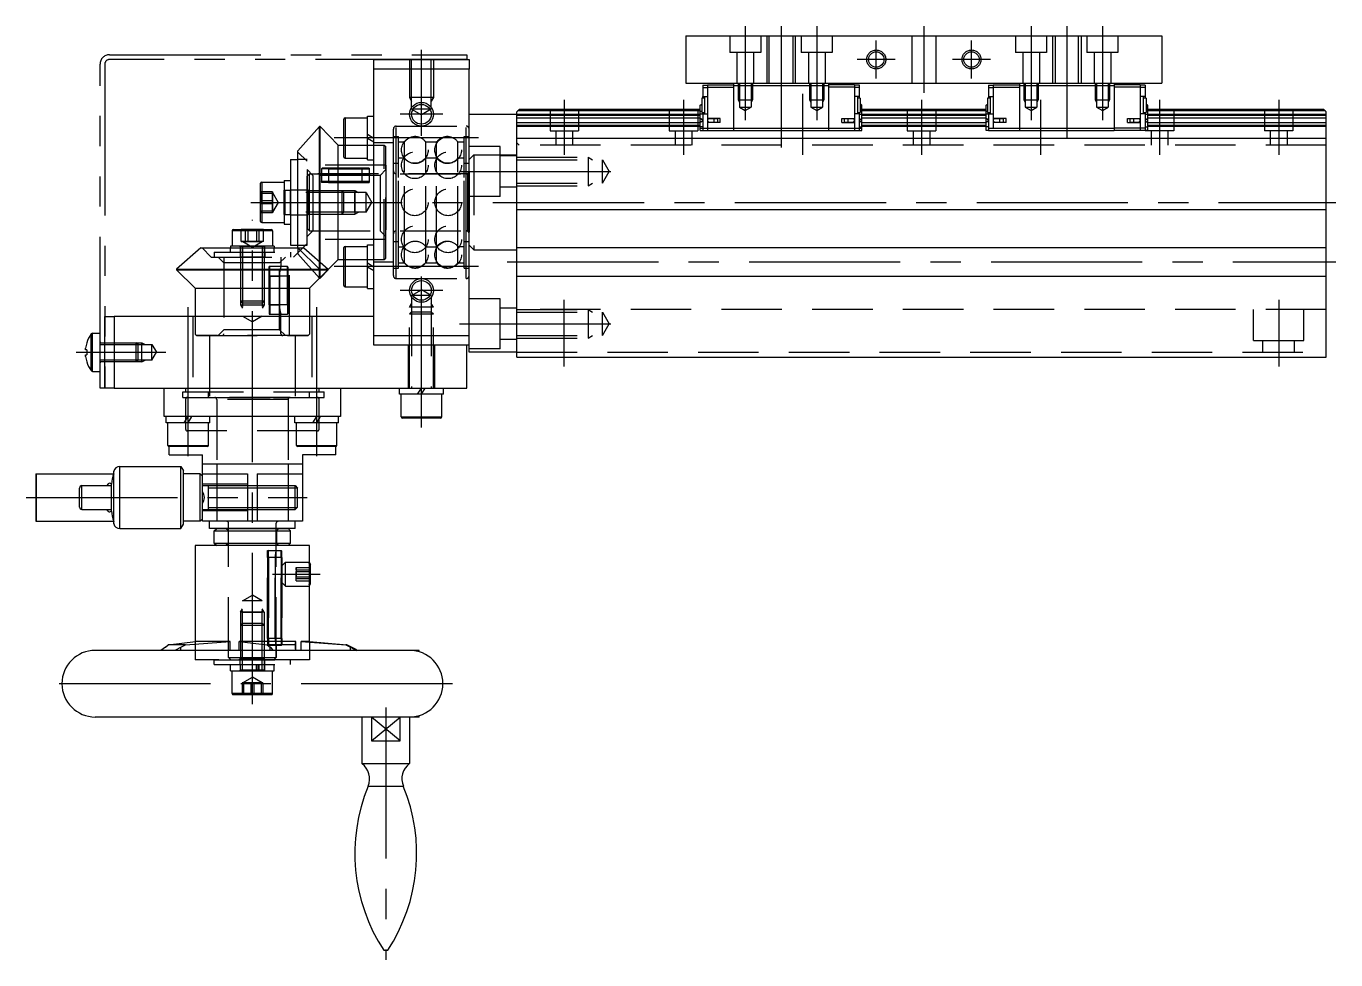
# Model space of a CAD drawing. Extents: x -77 to 457, y -159 to 311.
# Drawn here: x 181.9 to 456.9, y -159.1 to 37 of the extents above; entities that cross this region are included whole.
import ezdxf

# ---------------------------------------------------------------- set-up
doc = ezdxf.new("R2010")
doc.units = 0
for name, pattern in [('CENTER', [50.8, 31.75, -6.35, 6.35, -6.35]), ('DASHED', [19.05, 12.7, -6.35]), ('PHANTOM', [63.5, 31.75, -6.35, 6.35, -6.35, 6.35, -6.35])]:
    doc.linetypes.add(name, pattern=pattern)
doc.layers.get('0').update_dxf_attribs({"linetype": 'CONTINUOUS'})
doc.layers.add('CENTER', color=1, linetype='CENTER')

msp = doc.modelspace()

# ---------------------------------------------------------------- linework, layer by layer
at = {"color": 7, "linetype": 'CONTINUOUS'}
for p, q in [((320.39, 35), (420.39, 35)), ((320.39, 35), (320.39, 25)), ((420.39, 35), (420.39, 25)), ((254.89, 30), (274.89, 30)), ((254.89, 28), (254.89, 30)), ((254.89, -28), (254.89, 28)), ((274.89, 28), (254.89, 28)), ((274.89, 30), (274.89, 28)), ((274.89, -30), (274.89, 28)), ((320.39, 25), (420.39, 25)), ((330.44, 25), (330.44, 24.5)), ((350.34, 25), (350.34, 15)), ((390.44, 25), (390.44, 24.5)), ((410.34, 25), (410.34, 15)), ((323.94, 24.6), (323.94, 24.1)), ((323.94, 24.6), (324.94, 24.6)), ((323.94, 24.1), (323.94, 22.2)), ((323.94, 24.1), (324.94, 24.1)), ((323.94, 21.9), (323.94, 22.2)), ((323.94, 22.2), (324.94, 22.2)), ((324.34, 22.2), (324.34, 18.6)), ((324.94, 24.7), (324.94, 15.1)), ((324.94, 24.7), (330.44, 24.7)), ((324.94, 24.2), (330.44, 24.2)), ((330.44, 24.5), (330.44, 15.5)), ((350.34, 24.5), (330.44, 24.5)), ((355.84, 24.7), (350.34, 24.7)), ((355.84, 24.2), (350.34, 24.2)), ((355.84, 24.7), (355.84, 15.1)), ((356.84, 24.6), (355.84, 24.6)), ((356.84, 24.1), (355.84, 24.1)), ((356.84, 22.2), (355.84, 22.2)), ((356.44, 22.2), (356.44, 18.6)), ((356.84, 21.9), (356.84, 24.6)), ((383.94, 24.6), (384.94, 24.6)), ((383.94, 24.6), (383.94, 21.9)), ((383.94, 24.1), (384.94, 24.1)), ((383.94, 22.2), (384.94, 22.2)), ((384.34, 22.2), (384.34, 18.6)), ((384.94, 24.7), (384.94, 15.6)), ((384.94, 24.7), (390.44, 24.7)), ((384.94, 24.2), (390.44, 24.2)), ((390.44, 24.5), (390.44, 15.5)), ((410.34, 24.5), (390.44, 24.5)), ((415.84, 24.7), (410.34, 24.7)), ((415.84, 24.2), (410.34, 24.2)), ((415.84, 24.7), (415.84, 15.1)), ((416.84, 24.6), (415.84, 24.6)), ((416.84, 24.1), (415.84, 24.1)), ((416.84, 22.2), (415.84, 22.2)), ((416.44, 22.2), (416.44, 18.6)), ((416.84, 24.6), (416.84, 21.9)), ((285.39, 19.5), (284.89, 19)), ((323.44, 19.5), (285.39, 19.5)), ((323.44, 20.43), (323.74, 20.61)), ((323.44, 15.1), (323.44, 20.43)), ((323.74, 21.9), (323.74, 18.9)), ((324.34, 21.9), (323.74, 21.9)), ((357.04, 21.9), (356.44, 21.9)), ((357.04, 21.9), (357.04, 18.9)), ((357.34, 20.43), (357.04, 20.61)), ((357.34, 15.1), (357.34, 20.43)), ((383.44, 19.5), (357.34, 19.5)), ((383.44, 20.43), (383.74, 20.61)), ((383.44, 15.1), (383.44, 20.43)), ((383.74, 21.9), (383.74, 18.9)), ((384.34, 21.9), (383.74, 21.9)), ((417.04, 21.9), (416.44, 21.9)), ((417.04, 21.9), (417.04, 18.9)), ((417.34, 20.43), (417.04, 20.61)), ((417.34, 20.43), (417.34, 15.1)), ((454.39, 19.5), (417.34, 19.5)), ((454.39, 19.5), (454.89, 19)), ((248.59, 9.5), (248.59, 17.5)), ((248.84, 17.75), (248.84, 9.25)), ((248.84, 17.75), (253.59, 17.75)), ((253.59, 8.91), (253.59, 18.1)), ((253.59, 18.1), (254.89, 18.1)), ((274.89, 18.5), (284.89, 18.5)), ((274.89, -31.5), (274.89, 18.5)), ((284.89, -32.5), (284.89, 19)), ((323.44, 18.46), (284.89, 18.46)), ((323.44, 18.25), (284.89, 18.25)), ((323.44, 17.7), (284.89, 17.7)), ((323.44, 16.7), (284.89, 16.7)), ((323.44, 19.2), (285.09, 19.2)), ((323.44, 19.13), (323.74, 19.13)), ((323.94, 18.51), (323.44, 18.51)), ((323.94, 17.38), (323.44, 17.64)), ((323.94, 17.29), (323.44, 17.55)), ((323.94, 17.11), (323.44, 16.85)), ((323.94, 17.02), (323.44, 16.76)), ((323.74, 18.9), (324.34, 18.9)), ((323.94, 18.9), (323.94, 15.1)), ((323.94, 18.6), (324.94, 18.6)), ((323.94, 17.11), (323.94, 17.11)), ((327.64, 17.6), (324.94, 17.6)), ((327.64, 16.8), (324.94, 16.8)), ((327.14, 17.55), (325.29, 17.55)), ((325.29, 16.85), (327.14, 16.85)), ((325.74, 17.55), (325.74, 17.6)), ((325.74, 16.8), (325.74, 16.85)), ((326.2, 17.55), (326.2, 17.6)), ((326.2, 16.8), (326.2, 16.85)), ((326.34, 16.85), (326.34, 17.55)), ((327.14, 16.85), (327.14, 17.55)), ((327.64, 16.8), (327.64, 17.6)), ((353.14, 17.6), (355.84, 17.6)), ((353.14, 16.8), (353.14, 17.6)), ((353.14, 16.8), (355.84, 16.8)), ((355.49, 17.55), (353.64, 17.55)), ((353.64, 17.55), (353.64, 16.85)), ((353.64, 16.85), (355.49, 16.85)), ((354.44, 17.55), (354.44, 16.85)), ((354.58, 17.55), (354.58, 17.6)), ((354.58, 16.8), (354.58, 16.85)), ((355.04, 17.55), (355.04, 17.6)), ((355.04, 16.8), (355.04, 16.85)), ((356.84, 18.6), (355.84, 18.6)), ((356.44, 18.9), (357.04, 18.9)), ((356.84, 15.1), (356.84, 18.9)), ((356.84, 18.51), (357.34, 18.51)), ((356.84, 17.38), (357.34, 17.64)), ((356.84, 17.29), (357.34, 17.55)), ((356.84, 17.11), (356.84, 17.11)), ((356.84, 17.11), (357.34, 16.85)), ((356.84, 17.02), (357.34, 16.76)), ((357.34, 19.13), (357.04, 19.13)), ((383.44, 19.2), (357.34, 19.2)), ((383.44, 18.46), (357.34, 18.46)), ((383.44, 18.25), (357.34, 18.25)), ((383.44, 17.7), (357.34, 17.7)), ((383.44, 16.7), (357.34, 16.7)), ((383.44, 19.13), (383.74, 19.13)), ((383.94, 18.51), (383.44, 18.51)), ((383.44, 17.55), (383.44, 17.64)), ((383.94, 17.38), (383.44, 17.64)), ((383.94, 17.29), (383.44, 17.55)), ((383.94, 17.11), (383.44, 16.85)), ((383.94, 17.02), (383.44, 16.76)), ((383.44, 16.76), (383.44, 16.85)), ((383.74, 18.9), (384.34, 18.9)), ((383.94, 18.6), (383.94, 18.9)), ((383.94, 18.6), (384.94, 18.6)), ((383.94, 18.6), (383.94, 15.6)), ((383.94, 17.11), (383.94, 17.11)), ((387.64, 17.6), (384.94, 17.6)), ((387.64, 16.8), (384.94, 16.8)), ((387.14, 17.55), (385.29, 17.55)), ((385.29, 16.85), (387.14, 16.85)), ((385.74, 17.55), (385.74, 17.6)), ((385.74, 16.8), (385.74, 16.85)), ((386.2, 17.55), (386.2, 17.6)), ((386.2, 16.8), (386.2, 16.85)), ((386.34, 16.85), (386.34, 17.55)), ((387.14, 16.85), (387.14, 17.55)), ((387.64, 16.8), (387.64, 17.6)), ((413.14, 17.6), (415.84, 17.6)), ((413.14, 16.8), (413.14, 17.6)), ((413.14, 16.8), (415.84, 16.8)), ((415.49, 17.55), (413.64, 17.55)), ((413.64, 17.55), (413.64, 16.85)), ((413.64, 16.85), (415.49, 16.85)), ((414.44, 17.55), (414.44, 16.85)), ((414.58, 17.55), (414.58, 17.6)), ((414.58, 16.8), (414.58, 16.85)), ((415.04, 17.55), (415.04, 17.6)), ((415.04, 16.8), (415.04, 16.85)), ((416.84, 18.6), (415.84, 18.6)), ((416.44, 18.9), (417.04, 18.9)), ((416.84, 18.9), (416.84, 15.1)), ((416.84, 18.51), (417.34, 18.51)), ((416.84, 17.38), (417.34, 17.64)), ((416.84, 17.29), (417.34, 17.55)), ((416.84, 17.11), (416.84, 17.11)), ((416.84, 17.11), (417.34, 16.85)), ((416.84, 17.02), (417.34, 16.76)), ((417.34, 19.13), (417.04, 19.13)), ((454.69, 19.2), (417.34, 19.2)), ((454.89, 18.46), (417.34, 18.46)), ((454.89, 18.25), (417.34, 18.25)), ((454.89, 17.7), (417.34, 17.7)), ((417.34, 17.55), (417.34, 17.64)), ((417.34, 16.76), (417.34, 16.85)), ((454.89, 16.7), (417.34, 16.7)), ((454.89, -32.5), (454.89, 19)), ((243.46, 15.92), (238.95, 10.82)), ((243.46, -15.92), (243.46, 15.92)), ((243.6, 15.92), (243.46, 15.92)), ((243.6, -15.92), (243.6, 15.92)), ((247.39, 12), (243.6, 15.92)), ((253.59, 14.31), (254.89, 13.5)), ((323.44, 16.15), (284.89, 16.15)), ((323.44, 15.94), (284.89, 15.94)), ((323.94, 15.89), (323.44, 15.89)), ((323.44, 15.6), (357.34, 15.6)), ((323.44, 15.1), (357.34, 15.1)), ((330.44, 15.5), (330.44, 15)), ((356.84, 15.89), (357.34, 15.89)), ((383.44, 16.15), (357.34, 16.15)), ((383.44, 15.94), (357.34, 15.94)), ((383.94, 15.89), (383.44, 15.89)), ((383.94, 15.1), (383.44, 15.1)), ((383.94, 15.6), (383.94, 15.1)), ((383.94, 15.6), (384.94, 15.6)), ((383.94, 15.1), (384.94, 15.1)), ((384.94, 15.6), (390.44, 15.6)), ((384.94, 15.1), (390.44, 15.1)), ((410.34, 15.5), (390.44, 15.5)), ((390.44, 15.5), (390.44, 15)), ((410.34, 15), (390.44, 15)), ((416.84, 15.6), (410.34, 15.6)), ((417.34, 15.1), (410.34, 15.1)), ((416.84, 15.89), (417.34, 15.89)), ((454.89, 16.15), (417.34, 16.15)), ((454.89, 15.94), (417.34, 15.94)), ((247.39, -12), (247.39, 12)), ((247.39, 12), (248.59, 12)), ((253.59, 13.5), (254.89, 12.69)), ((284.89, 13.5), (454.89, 13.5)), ((237.39, 9), (237.39, -9)), ((237.39, 9), (238.95, 9)), ((238.95, -9.56), (238.95, 10.82)), ((248.84, 9.25), (253.59, 9.25)), ((253.59, 8.91), (254.89, 8.91)), ((231.09, -1.5), (231.09, 4)), ((231.34, 4.25), (231.34, -1.59)), ((231.34, 4.25), (236.09, 4.25)), ((236.09, 4.6), (236.09, -4.6)), ((236.09, 4.6), (237.39, 4.6)), ((231.09, -4), (231.09, -1.5)), ((231.34, -1.59), (231.34, -4.25)), ((284.89, -1.5), (454.89, -1.5)), ((231.34, -4.25), (236.09, -4.25)), ((236.09, -4.6), (237.39, -4.6)), ((225.14, -5.95), (225.14, -9.2)), ((233.64, -5.95), (225.14, -5.95)), ((225.39, -5.7), (233.39, -5.7)), ((233.64, -5.95), (233.64, -9.2)), ((218.57, -9.56), (213.46, -14.07)), ((218.57, -9.56), (229.39, -9.56)), ((224.79, -9.2), (224.79, -9.56)), ((233.99, -9.2), (224.79, -9.2)), ((229.39, -9.56), (238.95, -9.56)), ((233.99, -9.2), (233.99, -9.56)), ((237.39, -9), (238.95, -9)), ((238.95, -9.56), (243.46, -14.07)), ((248.59, -17.5), (248.59, -9.5)), ((248.84, -9.25), (248.84, -17.75)), ((248.84, -9.25), (253.59, -9.25)), ((253.59, -18.09), (253.59, -8.9)), ((253.59, -8.9), (254.89, -8.9)), ((284.89, -9.5), (454.89, -9.5)), ((241.39, -18), (247.39, -12)), ((247.39, -12), (248.59, -12)), ((253.59, -12.71), (254.89, -13.52)), ((253.59, -13.52), (254.89, -14.33)), ((213.46, -14.07), (229.39, -14.07)), ((213.46, -14.07), (213.46, -14.21)), ((213.46, -14.21), (217.39, -18)), ((213.46, -14.21), (229.39, -14.21)), ((229.39, -14.07), (245.31, -14.07)), ((229.39, -14.21), (245.31, -14.21)), ((243.46, -15.92), (243.6, -15.92)), ((243.6, -15.92), (245.31, -14.21)), ((245.31, -14.21), (245.31, -14.07)), ((284.89, -15.5), (454.89, -15.5)), ((217.39, -18), (229.39, -18)), ((217.39, -18), (217.39, -24)), ((229.39, -18), (241.39, -18)), ((241.39, -18), (241.39, -24)), ((248.84, -17.75), (253.59, -17.75)), ((253.59, -18.09), (254.89, -18.09)), ((198.39, -39), (198.39, -24)), ((198.39, -24), (200.39, -24)), ((254.89, -24), (200.39, -24)), ((200.39, -24), (200.39, -39)), ((254.89, -30), (254.89, -24)), ((194.6, -29.51), (194.62, -29.52)), ((195.55, -31.5), (195.55, -27.65)), ((195.84, -31.5), (195.84, -27.5)), ((195.84, -27.5), (197.39, -27.5)), ((197.39, -31.5), (197.39, -27.5)), ((197.59, -29.5), (198.39, -29.5)), ((254.89, -28), (274.89, -28)), ((274.39, -30), (254.89, -30)), ((274.39, -39), (274.39, -30)), ((274.89, -30), (274.39, -30)), ((194.37, -30.99), (194.37, -30.63)), ((194.62, -30.99), (194.37, -30.99)), ((194.37, -32.37), (194.37, -32.02)), ((194.37, -32.02), (194.62, -32.02)), ((195.55, -35.35), (195.55, -31.5)), ((195.84, -35.5), (195.84, -31.5)), ((197.39, -35.5), (197.39, -31.5)), ((284.89, -31.5), (274.89, -31.5)), ((284.89, -32.5), (454.89, -32.5)), ((194.62, -33.48), (194.6, -33.49)), ((195.84, -35.5), (197.39, -35.5)), ((198.39, -33.5), (197.59, -33.5)), ((200.39, -39), (198.39, -39)), ((200.39, -39), (274.39, -39)), ((210.89, -45), (210.89, -39)), ((247.89, -39), (247.89, -45)), ((260.29, -40.3), (260.29, -39)), ((269.49, -40.3), (260.29, -40.3)), ((260.64, -45.05), (260.64, -40.3)), ((264.08, -40.3), (264.89, -39)), ((264.89, -40.3), (265.7, -39)), ((269.14, -45.05), (269.14, -40.3)), ((269.49, -40.3), (269.49, -39)), ((247.89, -45), (210.89, -45)), ((211.29, -46.3), (211.29, -45)), ((220.47, -46.3), (211.29, -46.3)), ((211.64, -51.05), (211.64, -46.3)), ((215.08, -46.3), (215.89, -45)), ((215.89, -46.3), (216.7, -45)), ((220.14, -51.05), (220.14, -46.3)), ((220.47, -46.3), (220.47, -45)), ((238.29, -46.3), (238.29, -45)), ((247.47, -46.3), (238.29, -46.3)), ((238.64, -51.05), (238.64, -46.3)), ((242.08, -46.3), (242.89, -45)), ((242.89, -46.3), (243.7, -45)), ((247.14, -51.05), (247.14, -46.3)), ((247.47, -46.3), (247.47, -45)), ((260.64, -45.05), (264.89, -45.05)), ((264.89, -45.3), (260.89, -45.3)), ((264.89, -45.05), (269.14, -45.05)), ((268.89, -45.3), (264.89, -45.3)), ((211.64, -51.05), (220.14, -51.05)), ((219.89, -51.3), (211.89, -51.3)), ((211.89, -53), (211.89, -51.3)), ((238.64, -51.05), (247.14, -51.05)), ((246.89, -51.3), (238.89, -51.3)), ((246.89, -53), (246.89, -51.3)), ((211.89, -53), (218.89, -53)), ((218.89, -55), (218.89, -53)), ((221.89, -55), (221.89, -57)), ((236.89, -55), (236.89, -57)), ((246.89, -53), (239.89, -53)), ((239.89, -53), (239.89, -55)), ((183.89, -57), (183.89, -67)), ((183.89, -57), (184.01, -57)), ((184.01, -57), (184.01, -67)), ((184.01, -57), (200.27, -57)), ((200.27, -67.53), (200.27, -56.47)), ((201.53, -68.5), (201.53, -55.5)), ((201.53, -55.5), (214.39, -55.5)), ((214.39, -68.5), (214.39, -55.5)), ((214.39, -55.5), (214.89, -56.37)), ((214.89, -67.63), (214.89, -56.37)), ((218.39, -57), (214.89, -57)), ((218.39, -67), (218.39, -57)), ((218.39, -57), (218.89, -57.5)), ((239.89, -55), (218.89, -55)), ((218.89, -57), (218.89, -55)), ((218.89, -57), (228.39, -57)), ((218.89, -58.26), (218.89, -57)), ((228.39, -57), (228.39, -67)), ((230.39, -57), (230.39, -67)), ((230.39, -57), (239.89, -57)), ((239.89, -55), (239.89, -57)), ((239.89, -57), (239.89, -67)), ((193.09, -64), (193.09, -60)), ((193.59, -64.5), (193.59, -59.5)), ((193.59, -59.5), (199.77, -59.5)), ((199.1, -59.12), (198.81, -59.5)), ((199.77, -64.84), (199.77, -59.16)), ((218.89, -65.74), (218.89, -58.26)), ((228.39, -59.5), (230.39, -59.5)), ((193.59, -64.5), (199.77, -64.5)), ((199.1, -64.88), (198.81, -64.5)), ((218.89, -67), (218.89, -65.74)), ((228.39, -64.5), (230.39, -64.5)), ((183.89, -67), (184.01, -67)), ((184.01, -67), (200.27, -67)), ((201.53, -68.5), (214.39, -68.5)), ((214.39, -68.5), (214.89, -67.63)), ((218.39, -67), (214.89, -67)), ((218.39, -67), (218.89, -66.5)), ((228.39, -67), (218.89, -67)), ((220.39, -68.5), (220.39, -67)), ((238.39, -68.5), (220.39, -68.5)), ((221.39, -69), (221.89, -68.5)), ((221.89, -68.5), (236.89, -68.5)), ((230.39, -67), (228.39, -67)), ((239.89, -67), (230.39, -67)), ((237.39, -69), (236.89, -68.5)), ((238.39, -68.5), (238.39, -67)), ((221.39, -69), (237.39, -69)), ((221.39, -71.6), (221.39, -69)), ((237.39, -71.6), (237.39, -69)), ((241.39, -72.1), (217.39, -72.1)), ((217.39, -72.1), (217.39, -92.24)), ((221.39, -71.6), (237.39, -71.6)), ((221.39, -71.6), (221.88, -72.1)), ((221.39, -71.6), (221.89, -72.1)), ((237.39, -71.6), (236.89, -72.1)), ((241.39, -75.6), (241.39, -72.1)), ((241.38, -75.68), (241.39, -75.6)), ((241.38, -75.68), (241.59, -76.05)), ((241.59, -80.16), (241.59, -76.05)), ((241.38, -80.52), (241.59, -80.16)), ((241.39, -80.59), (241.38, -80.52)), ((241.39, -92.24), (241.39, -80.59)), ((211.13, -93.41), (210.18, -94.1)), ((211.13, -93.41), (211.72, -92.92)), ((211.72, -92.92), (217.43, -92.24)), ((215.34, -92.92), (211.72, -92.92)), ((213.31, -93.99), (214.36, -93.41)), ((214.36, -93.41), (215.34, -92.92)), ((214.36, -94.1), (214.36, -93.41)), ((215.34, -92.92), (224.74, -92.24)), ((224.74, -92.24), (217.43, -92.24)), ((224.74, -94.1), (224.74, -92.24)), ((238.48, -92.24), (226.64, -92.24)), ((226.64, -92.24), (232.52, -92.92)), ((226.64, -94.1), (226.64, -92.24)), ((232.52, -92.92), (233.13, -93.41)), ((233.13, -94.1), (233.13, -93.41)), ((238.37, -92.92), (238.36, -93.41)), ((238.37, -92.92), (238.48, -92.24)), ((238.48, -94.1), (238.48, -92.24)), ((239.65, -92.24), (248.99, -92.92)), ((241.39, -92.24), (239.65, -92.24)), ((239.65, -94.1), (239.65, -92.24)), ((241.39, -92.24), (249.23, -92.92)), ((248.99, -92.92), (249.96, -93.41)), ((249.23, -92.92), (248.99, -92.92)), ((249.96, -93.41), (251.28, -94.1)), ((249.96, -94.1), (249.96, -93.41)), ((261.96, -94.1), (196.39, -94.1)), ((264.39, -94.1), (261.96, -94.1)), ((264.39, -94.39), (264.39, -94.1)), ((261.96, -108.1), (196.39, -108.1)), ((252.39, -108.1), (252.39, -117.89)), ((254.39, -108.1), (254.39, -113.1)), ((260.39, -113.1), (260.39, -108.1)), ((264.39, -108.1), (261.96, -108.1)), ((262.39, -108.1), (262.39, -117.89)), ((264.39, -108.1), (264.39, -107.81)), ((254.39, -113.1), (260.39, -113.1)), ((252.39, -117.89), (262.39, -117.89)), ((253.7, -122.63), (261.08, -122.63)), ((256.97, -157.1), (257.8, -157.1))]:
    msp.add_line(p, q, dxfattribs=at)
at = {"color": 3, "linetype": 'DASHED'}
for p, q in [((329.64, 35), (329.64, 31.5)), ((336.14, 35), (336.14, 31.5)), ((337.39, 35), (337.39, 25)), ((337.93, 25), (337.93, 35)), ((342.85, 35), (342.85, 25)), ((343.39, 35), (343.39, 25)), ((344.64, 35), (344.64, 31.5)), ((351.14, 35), (351.14, 31.5)), ((367.89, 35), (367.89, 25)), ((372.89, 35), (372.89, 25)), ((389.64, 35), (389.64, 31.5)), ((396.14, 35), (396.14, 31.5)), ((397.39, 35), (397.39, 25)), ((397.93, 35), (397.93, 25)), ((402.85, 25), (402.85, 35)), ((403.39, 35), (403.39, 25)), ((404.64, 35), (404.64, 31.5)), ((411.14, 35), (411.14, 31.5)), ((336.14, 31.5), (329.64, 31.5)), ((331.14, 31.5), (331.14, 25)), ((334.64, 31.5), (334.64, 25)), ((351.14, 31.5), (344.64, 31.5)), ((346.14, 31.5), (346.14, 25)), ((349.64, 31.5), (349.64, 25)), ((396.14, 31.5), (389.64, 31.5)), ((391.14, 31.5), (391.14, 25)), ((394.64, 31.5), (394.64, 25)), ((411.14, 31.5), (404.64, 31.5)), ((406.14, 31.5), (406.14, 25)), ((409.64, 31.5), (409.64, 25)), ((262.39, 30), (262.39, 22)), ((262.82, 19.6), (262.82, 30)), ((266.96, 19.6), (266.96, 30)), ((267.39, 30), (267.39, 22)), ((331.39, 25), (331.39, 21.5)), ((331.66, 25), (331.66, 20)), ((334.12, 25), (334.12, 20)), ((334.39, 25), (334.39, 21.5)), ((346.39, 25), (346.39, 21.5)), ((346.66, 25), (346.66, 20)), ((349.12, 25), (349.12, 20)), ((349.39, 25), (349.39, 21.5)), ((391.39, 25), (391.39, 21.5)), ((391.66, 25), (391.66, 20)), ((394.12, 25), (394.12, 20)), ((394.39, 25), (394.39, 21.5)), ((406.39, 25), (406.39, 21.5)), ((406.66, 25), (406.66, 20)), ((409.12, 25), (409.12, 20)), ((409.39, 25), (409.39, 21.5)), ((262.39, 22), (262.82, 21.25)), ((267.39, 22), (262.39, 22)), ((267.39, 22), (266.96, 21.25)), ((262.82, 19.6), (264.89, 18.41)), ((266.96, 19.6), (262.82, 19.6)), ((266.96, 19.6), (264.89, 18.41)), ((291.89, 19.5), (291.89, 15)), ((297.89, 19.5), (297.89, 15)), ((316.89, 19.5), (316.89, 15)), ((322.89, 19.5), (322.89, 15)), ((331.39, 21.5), (331.66, 21.03)), ((331.39, 21.5), (334.39, 21.5)), ((331.66, 20), (334.12, 20)), ((331.66, 20), (332.89, 19.29)), ((332.89, 19.29), (334.12, 20)), ((334.39, 21.5), (334.12, 21.03)), ((346.39, 21.5), (346.66, 21.03)), ((346.39, 21.5), (349.39, 21.5)), ((346.66, 20), (347.89, 19.29)), ((346.66, 20), (349.12, 20)), ((347.89, 19.29), (349.12, 20)), ((349.39, 21.5), (349.12, 21.03)), ((366.89, 19.5), (366.89, 15)), ((372.89, 19.5), (372.89, 15)), ((391.39, 21.5), (391.66, 21.03)), ((391.39, 21.5), (394.39, 21.5)), ((391.66, 20), (394.12, 20)), ((391.66, 20), (392.89, 19.29)), ((392.89, 19.29), (394.12, 20)), ((394.39, 21.5), (394.12, 21.03)), ((406.39, 21.5), (406.66, 21.03)), ((406.39, 21.5), (409.39, 21.5)), ((406.66, 20), (409.12, 20)), ((406.66, 20), (407.89, 19.29)), ((407.89, 19.29), (409.12, 20)), ((409.39, 21.5), (409.12, 21.03)), ((422.89, 19.5), (422.89, 15)), ((441.89, 19.5), (441.89, 15)), ((447.89, 19.5), (447.89, 15)), ((258.99, -15.4), (258.99, 15.39)), ((258.99, 13.8), (260.05, 13.8)), ((258.99, -13.79), (258.99, 13.79)), ((258.99, -13.79), (258.99, 13.79)), ((259.59, -16), (259.59, 16)), ((259.59, 16), (274.29, 16)), ((260.05, -13.8), (260.05, 13.8)), ((260.05, -13.8), (260.05, 13.8)), ((273.83, -13.8), (273.83, 13.8)), ((273.83, -13.8), (273.83, 13.8)), ((273.83, 13.8), (274.89, 13.8)), ((274.29, -16), (274.29, 16)), ((274.89, -15.4), (274.89, 15.39)), ((274.89, -13.79), (274.89, 13.79)), ((274.89, -13.79), (274.89, 13.79)), ((291.89, 15), (297.89, 15)), ((293.14, 15), (293.14, 12)), ((296.64, 15), (296.64, 12)), ((316.89, 15), (322.89, 15)), ((318.14, 15), (318.14, 12)), ((321.64, 15), (321.64, 12)), ((366.89, 15), (372.89, 15)), ((368.14, 15), (368.14, 12)), ((371.64, 15), (371.64, 12)), ((416.89, 15.1), (416.89, 15)), ((422.89, 15), (416.89, 15)), ((418.14, 15), (418.14, 12)), ((421.64, 15), (421.64, 12)), ((447.89, 15), (441.89, 15)), ((443.14, 15), (443.14, 12)), ((446.64, 15), (446.64, 12)), ((248.59, 12), (257.09, 12)), ((258.99, 12.5), (254.89, 12.5)), ((257.09, -12), (257.09, 12)), ((257.09, 12), (257.39, 11.7)), ((257.39, -11.7), (257.39, 11.7)), ((260.05, 12.68), (261.32, 12.68)), ((260.05, -12.67), (260.05, 12.67)), ((261.32, -12.68), (261.32, 12.68)), ((265.8, -12.68), (265.8, 12.68)), ((265.8, 12.68), (268.08, 12.68)), ((268.08, -12.68), (268.08, 12.68)), ((272.56, -12.68), (272.56, 12.68)), ((272.56, 12.68), (273.83, 12.68)), ((273.83, -12.67), (273.83, 12.67)), ((281.39, 11.75), (274.89, 11.75)), ((281.39, 1.25), (281.39, 11.75)), ((284.89, 12.5), (285.39, 12)), ((454.89, 12), (284.89, 12)), ((240.89, 8.62), (238.95, 10.57)), ((240.89, 9), (238.95, 9)), ((240.89, -9), (240.89, 9)), ((240.89, -8.62), (240.89, 8.62)), ((260.05, -9.32), (260.05, 9.32)), ((260.05, 9.32), (261.32, 9.32)), ((261.32, -9.32), (261.32, 9.32)), ((265.8, -9.32), (265.8, 9.32)), ((265.8, 9.32), (268.08, 9.32)), ((268.08, -9.32), (268.08, 9.32)), ((272.56, -9.32), (272.56, 9.32)), ((272.56, 9.32), (273.82, 9.32)), ((273.83, -9.32), (273.83, 9.32)), ((275.89, 10), (274.89, 9)), ((274.89, -8.99), (274.89, 8.99)), ((275.89, 10), (275.89, -10)), ((275.89, 10), (284.89, 10)), ((284.89, 9.8), (281.39, 9.8)), ((284.89, 9.5), (299.89, 9.5)), ((284.89, 8.96), (302.89, 8.96)), ((299.89, 9.5), (299.89, 3.5)), ((299.89, 9.5), (300.83, 8.96)), ((302.89, 4.04), (302.89, 8.96)), ((302.89, 8.96), (304.31, 6.5)), ((257.39, 7.8), (240.89, 7.8)), ((257.39, 7.8), (240.89, 7.8)), ((240.89, 6.92), (240.89, -7.15)), ((242.09, 5.66), (240.89, 6.92)), ((241.39, 6), (240.89, 5.5)), ((241.39, -6), (241.39, 6)), ((274.89, 6), (241.39, 6)), ((241.39, 6), (274.89, 6)), ((242.09, 5.66), (242.09, -6)), ((256.19, 5.66), (242.09, 5.66)), ((256.19, 5.66), (242.09, 5.66)), ((244.05, 7.2), (243.89, 7.04)), ((245.39, 7.04), (243.89, 7.04)), ((243.89, 7.04), (243.89, 4.2)), ((245.39, 7.2), (244.05, 7.2)), ((253.89, 7.2), (245.39, 7.2)), ((245.39, 7.2), (245.39, 7.04)), ((245.39, 7.2), (245.39, 7.04)), ((245.39, 7.04), (253.89, 7.04)), ((245.39, 7.04), (245.39, 4.36)), ((245.39, 7.04), (245.39, 4.36)), ((253.89, 5.77), (245.39, 5.77)), ((245.39, 5.77), (253.89, 5.77)), ((245.39, 5.77), (245.39, 4.2)), ((245.39, 5.77), (245.39, 4.2)), ((252.39, 7.2), (253.73, 7.2)), ((252.39, 7.04), (252.39, 7.2)), ((252.39, 7.04), (252.39, 7.2)), ((252.39, 7.04), (253.89, 7.04)), ((252.39, 7.04), (252.39, 4.36)), ((252.39, 7.04), (252.39, 4.36)), ((252.39, 5.77), (252.39, 4.2)), ((252.39, 5.77), (252.39, 4.2)), ((253.73, 7.2), (253.89, 7.04)), ((253.89, 7.2), (253.89, 4.2)), ((256.19, 5.66), (257.39, 6.92)), ((256.19, 5.66), (256.19, -6)), ((257.39, 7.8), (257.39, 6.92)), ((257.39, 6.92), (257.39, 7.8)), ((257.39, 6.92), (257.39, -7.15)), ((258.99, -8.16), (258.99, 8.16)), ((258.99, -8.16), (258.99, 8.16)), ((258.99, -6.59), (258.99, 6.59)), ((259, 8.2), (260.05, 8.2)), ((259.59, -5.99), (259.59, 5.99)), ((260.05, -8.16), (260.05, 8.16)), ((260.05, -8.16), (260.05, 8.16)), ((273.83, 8.2), (274.89, 8.2)), ((273.83, -8.16), (273.83, 8.16)), ((273.83, -8.16), (273.83, 8.16)), ((274.29, -5.99), (274.29, 5.99)), ((274.59, 5.99), (274.59, -5.99)), ((274.89, -8.16), (274.89, 8.16)), ((274.89, -8.16), (274.89, 8.16)), ((274.89, -6.59), (274.89, 6.59)), ((274.89, 6.25), (274.89, -6.25)), ((302.89, 4.04), (304.31, 6.5)), ((240.89, -5.45), (240.89, 5.5)), ((240.89, -5.58), (240.89, 5.38)), ((244.05, 4.2), (243.89, 4.36)), ((245.39, 4.36), (243.89, 4.36)), ((245.39, 4.2), (243.89, 4.2)), ((245.39, 4.2), (244.05, 4.2)), ((253.89, 4.36), (245.39, 4.36)), ((245.39, 4.36), (245.39, 4.2)), ((245.39, 4.36), (245.39, 4.2)), ((245.39, 4.2), (253.89, 4.2)), ((253.89, 4.2), (245.39, 4.2)), ((253.89, 4.2), (245.39, 4.2)), ((252.39, 4.2), (252.39, 4.36)), ((252.39, 4.36), (253.89, 4.36)), ((252.39, 4.2), (252.39, 4.36)), ((252.39, 4.2), (253.73, 4.2)), ((252.39, 4.2), (253.89, 4.2)), ((253.89, 4.36), (253.73, 4.2)), ((284.89, 3.2), (281.39, 3.2)), ((284.89, 4.04), (302.89, 4.04)), ((284.89, 3.5), (299.89, 3.5)), ((299.89, 3.5), (300.83, 4.04)), ((231.09, 2.19), (231.09, 0.33)), ((233.59, 2.19), (231.09, 2.19)), ((231.09, 2.19), (231.09, 1.86)), ((231.09, 1.86), (231.09, -0.33)), ((233.59, 1.86), (231.09, 1.86)), ((233.59, 0.33), (231.09, 0.33)), ((231.09, -1.86), (231.09, 0.33)), ((233.59, 2.19), (233.59, 2.02)), ((233.59, 2.19), (233.59, 1.26)), ((233.59, 2.04), (234.77, 0)), ((233.59, 1.26), (233.59, 2.04)), ((233.59, 2.02), (233.59, 0.76)), ((233.59, 2.02), (233.59, 1.86)), ((233.59, 1.86), (233.59, 0.76)), ((233.59, -0.76), (233.59, 1.26)), ((233.59, 1.26), (233.59, 0.33)), ((233.59, 0.76), (233.59, -1.26)), ((233.59, 0.76), (233.59, -0.33)), ((233.59, -0.76), (233.59, 0.33)), ((236.09, 2.68), (236.09, -2.69)), ((236.09, -2.55), (236.09, 2.55)), ((236.09, 2.55), (237.39, 2.55)), ((253.29, 2.07), (236.09, 2.07)), ((236.29, -2.5), (236.29, 2.5)), ((237.39, 2.6), (240.89, 2.6)), ((237.39, -2.58), (237.39, 2.59)), ((237.39, -2.55), (237.39, 2.55)), ((240.89, 2.75), (241.14, 2.5)), ((240.89, -2.84), (240.89, 2.61)), ((241.14, 2.5), (241.14, -2.5)), ((241.14, 2.5), (250.89, 2.5)), ((248.16, 2.5), (248.16, -2.5)), ((248.59, 2.07), (248.16, 2.5)), ((248.59, -2.07), (248.59, 2.07)), ((250.89, 2.5), (250.89, -2.5)), ((250.89, 2.5), (251.64, 2.07)), ((250.89, -2.1), (250.89, 2.1)), ((253.29, 2.07), (254.48, 0)), ((253.29, -2.07), (253.29, 2.07)), ((281.39, 1.25), (274.89, 1.25)), ((233.59, -0.33), (231.09, -0.33)), ((231.09, -2.19), (231.09, -0.33)), ((233.59, -1.86), (231.09, -1.86)), ((231.09, -1.86), (231.09, -2.19)), ((233.59, -2.19), (231.09, -2.19)), ((234.77, 0), (233.59, -2.04)), ((233.59, -1.26), (233.59, -0.33)), ((233.59, -2.02), (233.59, -0.76)), ((233.59, -1.86), (233.59, -0.76)), ((233.59, -1.26), (233.59, -2.04)), ((233.59, -2.19), (233.59, -1.26)), ((233.59, -1.86), (233.59, -2.02)), ((233.59, -2.02), (233.59, -2.19)), ((253.29, -2.07), (236.09, -2.07)), ((236.09, -2.55), (237.39, -2.55)), ((237.39, -2.6), (240.89, -2.6)), ((240.89, -2.75), (241.14, -2.5)), ((241.14, -2.5), (250.89, -2.5)), ((248.16, -2.5), (248.59, -2.07)), ((250.89, -2.5), (251.64, -2.07)), ((253.29, -2.07), (254.48, 0)), ((240.89, -5.5), (241.39, -6)), ((227.05, -5.7), (227.95, -5.7)), ((228.49, -5.7), (227.05, -5.7)), ((227.05, -8.2), (227.05, -5.7)), ((227.05, -8.2), (227.5, -8.2)), ((227.77, -8.2), (227.05, -8.2)), ((227.77, -8.2), (227.35, -8.2)), ((227.35, -8.2), (229.39, -9.38)), ((227.5, -8.2), (229.12, -8.2)), ((227.5, -8.2), (227.95, -8.2)), ((228.49, -8.2), (227.77, -8.2)), ((229.66, -8.2), (227.77, -8.2)), ((227.95, -8.2), (227.95, -5.7)), ((230.29, -5.7), (227.95, -5.7)), ((229.12, -8.2), (227.95, -8.2)), ((228.49, -8.2), (228.49, -5.7)), ((228.49, -5.7), (230.83, -5.7)), ((228.49, -8.2), (229.66, -8.2)), ((229.12, -8.2), (231.01, -8.2)), ((230.29, -8.2), (229.12, -8.2)), ((229.39, -9.38), (231.43, -8.2)), ((231.28, -8.2), (229.66, -8.2)), ((229.66, -8.2), (230.83, -8.2)), ((231.73, -5.7), (230.29, -5.7)), ((230.29, -8.2), (230.29, -5.7)), ((231.01, -8.2), (230.29, -8.2)), ((231.73, -5.7), (230.83, -5.7)), ((230.83, -8.2), (230.83, -5.7)), ((231.28, -8.2), (230.83, -8.2)), ((231.01, -8.2), (231.43, -8.2)), ((231.73, -8.2), (231.01, -8.2)), ((231.73, -8.2), (231.28, -8.2)), ((231.73, -8.2), (231.73, -5.7)), ((240.89, -7.2), (242.09, -6)), ((257.39, -7.8), (240.89, -7.8)), ((257.39, -7.8), (240.89, -7.8)), ((241.39, -6), (274.89, -6)), ((256.19, -6), (257.39, -7.2)), ((258.99, -8.2), (260.05, -8.2)), ((273.83, -8.2), (274.89, -8.2)), ((218.82, -9.56), (220.76, -11.5)), ((221.39, -10.5), (238.95, -10.5)), ((221.39, -10.5), (221.39, -11.5)), ((224.79, -10.5), (224.79, -9.56)), ((226.69, -9.2), (232.05, -9.2)), ((226.79, -10.5), (226.79, -11.5)), ((231.93, -9.2), (226.84, -9.2)), ((226.84, -9.2), (226.84, -10.5)), ((226.89, -9.4), (226.89, -21.5)), ((227.32, -9.2), (227.32, -23.9)), ((231.46, -9.2), (231.46, -23.9)), ((231.89, -9.4), (231.89, -21.5)), ((231.94, -9.2), (231.94, -10.5)), ((231.99, -10.5), (231.99, -11.5)), ((233.99, -10.5), (233.99, -9.56)), ((237.39, -10.5), (237.39, -11.5)), ((240.89, -8.62), (238.02, -11.5)), ((238.95, -9), (240.89, -9)), ((238.95, -9.56), (240.21, -9.56)), ((238.95, -9.56), (238.95, -10.82)), ((238.95, -10.82), (243.46, -15.92)), ((240.21, -9.56), (245.31, -14.07)), ((260.05, -9.32), (261.32, -9.32)), ((265.8, -9.32), (268.08, -9.32)), ((273.83, -9.32), (272.56, -9.32)), ((275.89, -10), (274.89, -9)), ((275.89, -10), (284.89, -10)), ((220.76, -11.5), (238.02, -11.5)), ((223.39, -12.7), (222.19, -11.5)), ((223.39, -11.5), (223.39, -27.6)), ((235.05, -12.7), (223.39, -12.7)), ((231.99, -11.5), (226.82, -11.5)), ((226.89, -11.5), (231.89, -11.5)), ((236.73, -13.5), (232.89, -13.5)), ((232.89, -15.5), (232.89, -13.5)), ((232.89, -13.66), (233.05, -13.5)), ((232.89, -15.5), (232.89, -13.66)), ((233.05, -15.5), (233.05, -13.5)), ((235.05, -12.7), (236.31, -11.5)), ((235.05, -26.8), (235.05, -12.7)), ((235.05, -26.8), (235.05, -12.7)), ((235.39, -11.5), (235.39, -13.5)), ((236.73, -15.5), (236.73, -13.5)), ((236.89, -13.66), (236.73, -13.5)), ((236.89, -15.5), (236.89, -13.66)), ((237.19, -28), (237.19, -11.5)), ((237.19, -28), (237.19, -11.5)), ((248.59, -12), (257.09, -12)), ((254.89, -12.5), (258.99, -12.5)), ((257.09, -12), (257.39, -11.7)), ((260.05, -12.68), (261.32, -12.68)), ((265.8, -12.68), (268.08, -12.68)), ((272.56, -12.68), (273.83, -12.68)), ((232.89, -21.5), (232.89, -15.5)), ((232.89, -15.5), (232.89, -21.5)), ((232.89, -15.5), (232.89, -21.5)), ((232.89, -21.5), (232.89, -15.5)), ((233.05, -15.5), (232.89, -15.5)), ((233.05, -15.5), (232.89, -15.5)), ((232.89, -15.5), (235.05, -15.5)), ((232.89, -15.5), (235.05, -15.5)), ((236.73, -15.5), (233.05, -15.5)), ((236.73, -15.5), (233.05, -15.5)), ((233.05, -15.5), (233.05, -21.5)), ((233.05, -21.5), (233.05, -15.5)), ((235.05, -15.5), (235.05, -21.5)), ((235.05, -21.5), (235.05, -15.5)), ((236.73, -21.5), (236.73, -15.5)), ((236.73, -15.5), (236.73, -21.5)), ((236.89, -15.5), (236.73, -15.5)), ((236.89, -15.5), (236.73, -15.5)), ((236.89, -15.5), (236.89, -21.5)), ((236.89, -21.5), (236.89, -15.5)), ((258.99, -13.8), (260.05, -13.8)), ((259.59, -16), (274.29, -16)), ((273.83, -13.8), (274.89, -13.8)), ((262.82, -19.6), (264.89, -18.41)), ((266.96, -19.6), (264.89, -18.41)), ((226.89, -20.76), (227.33, -21.2)), ((231.89, -20.76), (226.89, -20.76)), ((226.89, -21.5), (227.32, -22.25)), ((226.89, -21.5), (231.89, -21.5)), ((227.29, -21.5), (231.49, -21.5)), ((231.44, -21.2), (227.33, -21.2)), ((231.89, -20.76), (231.44, -21.2)), ((231.89, -21.5), (231.46, -22.25)), ((232.89, -21.5), (233.05, -21.5)), ((232.89, -21.5), (232.89, -23.34)), ((232.89, -21.5), (233.05, -21.5)), ((232.89, -21.5), (232.89, -23.5)), ((232.89, -21.5), (235.05, -21.5)), ((232.89, -21.5), (235.05, -21.5)), ((236.73, -21.5), (233.05, -21.5)), ((236.73, -21.5), (233.05, -21.5)), ((233.05, -21.5), (233.05, -23.5)), ((236.73, -21.5), (236.89, -21.5)), ((236.73, -21.5), (236.89, -21.5)), ((236.73, -21.5), (236.73, -23.5)), ((236.89, -21.5), (236.89, -23.34)), ((262.39, -22), (262.82, -21.25)), ((266.96, -19.6), (262.82, -19.6)), ((262.82, -19.6), (262.82, -39)), ((266.96, -19.6), (266.96, -39)), ((267.39, -22), (266.96, -21.25)), ((281.39, -20.25), (274.89, -20.25)), ((281.39, -30.75), (281.39, -20.25)), ((216.89, -24), (216.89, -39)), ((217.39, -24), (217.39, -27.7)), ((227.32, -23.9), (229.39, -25.09)), ((227.32, -23.9), (231.46, -23.9)), ((231.46, -23.9), (229.39, -25.09)), ((233.05, -23.5), (232.89, -23.34)), ((232.89, -23.5), (236.73, -23.5)), ((235.39, -27.6), (235.39, -23.5)), ((236.73, -23.5), (236.89, -23.34)), ((241.39, -24), (241.39, -27.7)), ((241.89, -24), (241.89, -39)), ((267.39, -22), (262.39, -22)), ((262.39, -39), (262.39, -22)), ((262.82, -23), (262.39, -23.43)), ((262.39, -23.43), (267.39, -23.43)), ((262.82, -23), (266.96, -23)), ((266.96, -23), (267.39, -23.43)), ((267.39, -39), (267.39, -22)), ((284.89, -22.2), (281.39, -22.2)), ((454.89, -22.5), (284.89, -22.5)), ((284.89, -22.5), (299.89, -22.5)), ((284.89, -23.04), (302.89, -23.04)), ((299.89, -22.5), (300.83, -23.04)), ((299.89, -22.5), (299.89, -28.5)), ((302.89, -27.96), (302.89, -23.04)), ((302.89, -23.04), (304.31, -25.5)), ((439.64, -29), (439.64, -22.5)), ((450.14, -29), (450.14, -22.5)), ((222.19, -28), (223.39, -26.8)), ((235.05, -26.8), (223.39, -26.8)), ((235.05, -26.8), (236.31, -28)), ((302.89, -27.96), (304.31, -25.5)), ((198.39, -29.5), (206.19, -29.5)), ((198.39, -29.88), (208.29, -29.88)), ((205.01, -33.5), (205.01, -29.5)), ((205.39, -29.88), (205.01, -29.5)), ((205.39, -33.12), (205.39, -29.88)), ((206.19, -33.5), (206.19, -29.5)), ((206.19, -29.5), (206.85, -29.88)), ((208.29, -33.12), (208.29, -29.88)), ((208.29, -29.88), (209.22, -31.5)), ((217.39, -27.7), (217.69, -28)), ((241.09, -28), (217.69, -28)), ((217.69, -28), (241.09, -28)), ((220.39, -28), (220.39, -41)), ((238.39, -28), (238.39, -41)), ((241.39, -27.7), (241.09, -28)), ((262.14, -39), (262.14, -30)), ((267.64, -30), (267.64, -39)), ((284.89, -28.8), (281.39, -28.8)), ((284.89, -27.96), (302.89, -27.96)), ((284.89, -28.5), (299.89, -28.5)), ((299.89, -28.5), (300.83, -27.96)), ((439.64, -29), (450.14, -29)), ((441.59, -31.45), (441.59, -29)), ((448.19, -31.5), (448.19, -29)), ((208.29, -33.12), (209.22, -31.5)), ((281.39, -30.75), (274.89, -30.75)), ((284.89, -31.5), (454.89, -31.5)), ((208.29, -33.12), (198.39, -33.12)), ((206.19, -33.5), (198.39, -33.5)), ((205.39, -33.12), (205.01, -33.5)), ((206.19, -33.5), (206.85, -33.12)), ((214.8, -39.8), (244.44, -39.8)), ((214.8, -41), (214.8, -39.8)), ((214.8, -41), (244.44, -41)), ((215.39, -39.8), (215.39, -39)), ((220.19, -41), (220.19, -39.8)), ((220.39, -41), (238.34, -41)), ((237.29, -41), (221.54, -41)), ((241.4, -41), (241.4, -39.8)), ((243.39, -39.8), (243.39, -39)), ((244.44, -41), (244.44, -39.8)), ((215.39, -47.7), (215.39, -41.3)), ((221.89, -41.4), (221.89, -55)), ((236.89, -41.4), (221.93, -41.4)), ((236.89, -41.4), (236.89, -55)), ((243.39, -47.7), (243.39, -41.3)), ((243.09, -48), (215.69, -48)), ((221.89, -57), (221.89, -67)), ((236.89, -57), (236.89, -67)), ((228.39, -59.2), (218.89, -59.2)), ((218.89, -59.5), (228.39, -59.5)), ((220.09, -59.5), (220.09, -64.5)), ((220.09, -59.93), (228.39, -59.93)), ((230.39, -59.5), (238.39, -59.5)), ((230.39, -59.93), (238.82, -59.93)), ((238.39, -64.5), (238.39, -59.5)), ((238.39, -59.5), (238.89, -60)), ((238.89, -64), (238.89, -60)), ((218.89, -64.5), (228.39, -64.5)), ((228.39, -64.8), (218.89, -64.8)), ((220.09, -64.07), (228.39, -64.07)), ((230.39, -64.07), (238.82, -64.07)), ((230.39, -64.5), (238.39, -64.5)), ((238.39, -64.5), (238.89, -64)), ((224.34, -69), (223.84, -68.5)), ((224.39, -95.6), (224.39, -67.4)), ((234.39, -95.6), (234.39, -67.4)), ((234.44, -69), (234.94, -68.5)), ((224.34, -71.6), (224.34, -69)), ((234.44, -69), (234.44, -71.6)), ((224.34, -71.6), (223.84, -72.1)), ((232.59, -73.1), (235.43, -73.11)), ((232.75, -73.1), (232.59, -73.26)), ((232.59, -74.6), (232.59, -73.1)), ((232.59, -74.6), (232.59, -73.26)), ((232.75, -74.6), (232.75, -73.1)), ((234.44, -71.6), (234.94, -72.1)), ((235.59, -73.27), (235.43, -73.11)), ((235.43, -74.6), (235.43, -73.11)), ((235.59, -74.6), (235.59, -73.27)), ((232.59, -91.6), (232.59, -74.6)), ((232.59, -74.6), (232.59, -91.6)), ((232.59, -74.6), (232.59, -91.6)), ((232.59, -91.6), (232.59, -74.6)), ((232.59, -74.6), (232.75, -74.6)), ((232.59, -74.6), (232.75, -74.6)), ((234.16, -74.6), (232.59, -74.6)), ((234.16, -74.6), (232.59, -74.6)), ((235.43, -74.6), (232.75, -74.6)), ((235.43, -74.6), (232.75, -74.6)), ((232.75, -74.6), (232.75, -91.6)), ((232.75, -91.6), (232.75, -74.6)), ((234.16, -74.6), (234.16, -91.6)), ((234.16, -91.6), (234.16, -74.6)), ((235.43, -91.6), (235.43, -74.6)), ((235.43, -74.6), (235.43, -91.6)), ((235.43, -74.6), (235.59, -74.6)), ((235.43, -74.6), (235.59, -74.6)), ((235.59, -74.6), (235.59, -91.6)), ((235.59, -91.6), (235.59, -74.6)), ((236.34, -75.6), (235.59, -76.35)), ((235.59, -79.85), (235.59, -76.35)), ((236.34, -75.6), (241.33, -75.6)), ((236.34, -80.6), (236.34, -75.6)), ((238.59, -76.67), (241.59, -76.67)), ((238.59, -76.67), (238.59, -77.55)), ((238.59, -77.22), (238.59, -76.67)), ((241.33, -75.6), (241.38, -75.68)), ((241.33, -75.6), (241.33, -80.6)), ((241.33, -75.96), (241.38, -75.68)), ((238.59, -77.22), (241.59, -77.22)), ((238.59, -77.22), (238.59, -78.65)), ((238.59, -77.55), (241.59, -77.55)), ((238.59, -78.98), (238.59, -77.55)), ((238.59, -78.65), (241.59, -78.65)), ((238.59, -79.53), (238.59, -78.65)), ((238.59, -78.98), (241.59, -78.98)), ((238.59, -79.53), (238.59, -78.98)), ((238.59, -79.53), (241.59, -79.53)), ((236.34, -80.6), (235.59, -79.85)), ((236.34, -80.6), (241.33, -80.6)), ((241.38, -80.52), (241.33, -80.24)), ((241.33, -80.6), (241.38, -80.52)), ((227.32, -83.7), (229.39, -82.51)), ((227.32, -98.4), (227.32, -83.7)), ((231.46, -83.7), (227.32, -83.7)), ((231.46, -83.7), (229.39, -82.51)), ((231.46, -98.4), (231.46, -83.7)), ((226.89, -86.1), (227.32, -85.35)), ((231.89, -86.1), (226.89, -86.1)), ((226.89, -86.1), (226.89, -95.85)), ((227.29, -86.1), (231.49, -86.1)), ((231.89, -86.1), (231.46, -85.35)), ((231.89, -86.1), (231.89, -98.2)), ((227.32, -88.4), (226.89, -88.83)), ((226.89, -88.83), (231.89, -88.83)), ((227.32, -88.4), (231.46, -88.4)), ((231.46, -88.4), (231.89, -88.83)), ((217.39, -92.24), (217.39, -96.1)), ((238.37, -92.92), (232.52, -92.92)), ((232.59, -91.6), (232.59, -93.1)), ((232.59, -91.6), (232.59, -92.94)), ((232.75, -91.6), (232.59, -91.6)), ((232.75, -91.6), (232.59, -91.6)), ((234.16, -91.6), (232.59, -91.6)), ((234.16, -91.6), (232.59, -91.6)), ((232.75, -93.1), (232.59, -92.96)), ((235.43, -93.1), (232.59, -93.1)), ((235.43, -91.6), (232.75, -91.6)), ((235.43, -91.6), (232.75, -91.6)), ((232.75, -91.6), (232.75, -93.1)), ((234.39, -93.1), (234.39, -95.6)), ((235.43, -91.6), (235.43, -93.1)), ((235.59, -91.6), (235.43, -91.6)), ((235.59, -91.6), (235.43, -91.6)), ((235.43, -93.1), (235.59, -92.94)), ((235.59, -91.6), (235.59, -92.94)), ((241.39, -92.24), (241.39, -96.1)), ((241.39, -96.1), (217.39, -96.1)), ((221.39, -97.1), (221.39, -96.1)), ((221.39, -96.1), (237.35, -96.1)), ((224.39, -95.6), (234.39, -95.6)), ((224.39, -95.6), (224.89, -96.1)), ((224.93, -96.1), (233.84, -96.1)), ((226.89, -95.85), (226.64, -96.1)), ((226.64, -96.1), (232.09, -96.1)), ((226.79, -97.1), (226.79, -96.1)), ((226.81, -96.1), (231.98, -96.1)), ((231.89, -95.85), (226.89, -95.85)), ((231.89, -95.85), (232.14, -96.1)), ((231.99, -97.1), (231.99, -96.1)), ((234.39, -95.6), (233.89, -96.1)), ((237.39, -97.1), (237.39, -96.1)), ((221.39, -97.1), (237.39, -97.1)), ((224.79, -98.4), (224.79, -97.1)), ((224.79, -98.4), (233.99, -98.4)), ((224.8, -97.1), (233.99, -97.1)), ((225.14, -103.15), (225.14, -98.4)), ((225.18, -98.4), (233.64, -98.4)), ((232.07, -98.4), (226.7, -98.4)), ((226.81, -97.1), (231.98, -97.1)), ((226.84, -97.1), (231.94, -97.1)), ((226.84, -97.1), (226.84, -98.4)), ((226.84, -98.4), (231.94, -98.4)), ((226.89, -98.2), (231.89, -98.2)), ((230.17, -97.1), (230.81, -97.1)), ((230.17, -97.1), (230.17, -98.4)), ((230.17, -98.4), (230.81, -98.4)), ((230.54, -97.1), (230.54, -98.4)), ((230.54, -97.1), (231.47, -97.1)), ((230.54, -98.4), (231.47, -98.4)), ((230.81, -98.4), (230.81, -97.1)), ((231.47, -98.4), (231.47, -97.1)), ((231.94, -97.1), (231.94, -98.4)), ((233.64, -103.15), (233.64, -98.4)), ((233.99, -98.4), (233.99, -97.1)), ((228.14, -100.9), (227.21, -100.9)), ((227.21, -100.9), (227.36, -100.9)), ((227.21, -100.9), (227.21, -103.4)), ((227.33, -100.9), (229.39, -99.71)), ((228.14, -100.9), (227.35, -100.9)), ((228.61, -100.9), (227.36, -100.9)), ((227.36, -100.9), (227.52, -100.9)), ((228.61, -100.9), (227.52, -100.9)), ((227.52, -100.9), (227.52, -103.4)), ((228.14, -100.9), (230.17, -100.9)), ((229.08, -100.9), (228.14, -100.9)), ((230.63, -100.9), (228.61, -100.9)), ((229.7, -100.9), (228.61, -100.9)), ((229.08, -100.9), (230.17, -100.9)), ((229.08, -100.9), (229.08, -103.4)), ((231.45, -100.9), (229.39, -99.71)), ((230.63, -100.9), (229.7, -100.9)), ((229.7, -100.9), (229.7, -103.4)), ((230.17, -100.9), (231.26, -100.9)), ((230.17, -100.9), (231.41, -100.9)), ((230.63, -100.9), (231.43, -100.9)), ((231.57, -100.9), (230.63, -100.9)), ((231.41, -100.9), (231.26, -100.9)), ((231.26, -100.9), (231.26, -103.4)), ((231.57, -100.9), (231.41, -100.9)), ((231.57, -100.9), (231.57, -103.4)), ((233.64, -103.15), (225.14, -103.15)), ((225.39, -103.4), (233.39, -103.4)), ((229.08, -103.4), (227.21, -103.4)), ((227.21, -103.4), (227.52, -103.4)), ((229.7, -103.4), (227.52, -103.4)), ((229.08, -103.4), (231.26, -103.4)), ((231.57, -103.4), (229.7, -103.4)), ((231.57, -103.4), (231.26, -103.4))]:
    msp.add_line(p, q, dxfattribs=at)
at = {"color": 3, "linetype": 'PHANTOM'}
for p, q in [((199.39, 31), (274.39, 31)), ((274.39, 31), (274.39, 30)), ((197.39, -39), (197.39, 29)), ((198.39, 29), (198.39, -39)), ((274.39, 30), (199.39, 30)), ((198.39, -39), (197.39, -39)), ((198.39, -39), (197.39, -39))]:
    msp.add_line(p, q, dxfattribs=at)
at = {"color": 3, "linetype": 'CONTINUOUS'}
for p, q in [((197.39, -29.88), (198.39, -29.88)), ((198.39, -33.12), (197.39, -33.12)), ((228.39, -59.93), (230.39, -59.93)), ((228.39, -64.07), (230.39, -64.07)), ((260.39, -113.1), (254.39, -108.1)), ((254.39, -113.1), (260.39, -108.1))]:
    msp.add_line(p, q, dxfattribs=at)
at = {"color": 3, "linetype": 'DASHED'}
for centre, radius in [((360.39, 30), 2), ((380.39, 30), 2), ((263.49, 11), 2.8), ((270.49, 11), 2.8), ((263.49, 7.78), 2.8), ((263.49, 7.78), 2.8), ((270.49, 7.78), 2.8), ((270.49, 7.78), 2.8), ((263.49, 0), 2.8), ((263.49, 0), 2.8), ((270.49, 0), 2.8), ((270.49, 0), 2.8), ((263.49, -7.78), 2.8), ((263.49, -7.78), 2.8), ((270.49, -7.78), 2.8), ((270.49, -7.78), 2.8), ((263.49, -11), 2.8), ((270.49, -11), 2.8)]:
    msp.add_circle(centre, radius, dxfattribs=at)
at = {"color": 7, "linetype": 'CONTINUOUS'}
for centre, radius in [((360.39, 30), 1.62), ((380.39, 30), 1.62), ((264.89, 18.5), 2.07), ((264.89, -18.5), 2.07)]:
    msp.add_circle(centre, radius, dxfattribs=at)
at = {"color": 3, "linetype": 'CONTINUOUS'}
for centre in [(264.89, 18.5), (264.89, -18.5)]:
    msp.add_circle(centre, 2.5, dxfattribs=at)
at = {"color": 3, "linetype": 'PHANTOM'}
for radius in [2, 1]:
    msp.add_arc((199.39, 29), radius, 90, 180, dxfattribs=at)
at = {"color": 7, "linetype": 'CONTINUOUS'}
for centre, radius, start, end in [((248.84, 17.5), 0.25, 90, 180), ((325.29, 17.2), 0.35, 90, 180), ((325.29, 17.2), 0.35, 180, 270), ((355.49, 17.2), 0.35, 0, 90), ((355.49, 17.2), 0.35, 270, 0), ((385.29, 17.2), 0.35, 90, 180), ((385.29, 17.2), 0.35, 180, 270), ((415.49, 17.2), 0.35, 270, 90), ((248.84, 9.5), 0.25, 180, 270), ((231.34, 4), 0.25, 90, 180), ((231.34, -4), 0.25, 180, 270), ((225.39, -5.95), 0.25, 90, 180), ((233.39, -5.95), 0.25, 0, 90), ((248.84, -9.5), 0.25, 90, 180), ((248.84, -17.5), 0.25, 180, 270), ((200.79, -31.5), 6.48, 162.1649, 172.3032), ((200.79, -31.5), 6.5, 143.6416, 162.1374), ((195.84, -27.86), 0.36, 90, 143.6416), ((197.59, -29.3), 0.2, 180, 270), ((200.79, -31.5), 6.48, 187.6968, 197.8351), ((201.78, -31.5), 7.18, 175.8857, 184.1143), ((200.79, -31.5), 6.5, 197.8626, 216.3584), ((195.84, -35.14), 0.36, 216.3584, 270), ((197.59, -33.7), 0.2, 90, 180), ((260.89, -45.05), 0.25, 180, 270), ((268.89, -45.05), 0.25, 270, 0), ((211.89, -51.05), 0.25, 180, 270), ((219.89, -51.05), 0.25, 270, 0), ((238.89, -51.05), 0.25, 180, 270), ((246.89, -51.05), 0.25, 270, 0), ((212.3, -60.92), 12.65, 161.9369, 172.0095), ((221.53, -62), 21.97, 165.4299, 166.8456), ((201.53, -56.8), 1.3, 90, 165.4299), ((193.59, -60), 0.5, 90, 180), ((199.42, -59.46), 0.462, 40.4234, 132.6144), ((217.17, -62), 2.13, 323.7694, 36.2306), ((193.59, -64), 0.5, 180, 270), ((199.42, -64.54), 0.462, 227.3856, 319.5766), ((212.3, -63.08), 12.65, 187.9905, 198.0631), ((221.53, -62), 21.97, 193.1544, 194.5701), ((201.53, -67.2), 1.3, 194.5701, 270), ((231.37, -95.67), 2.87, 33.1964, 52.0119), ((239.68, -93.43), 1.32, 179.1756, 210.4726), ((155.76, -269.74), 200, 61.4254, 62.1391), ((196.39, -101.1), 7, 90, 270), ((214.41, -95.65), 1.99, 123.4499, 128.8816), ((262.39, -101.1), 7, 270, 90), ((250, -121.1), 4, 337.5292, 53.3617), ((264.78, -121.1), 4, 126.6383, 202.4708), ((287.89, -136.77), 37, 157.5292, 213.3286), ((226.89, -136.77), 37, 326.6714, 22.4708)]:
    msp.add_arc(centre, radius, start, end, dxfattribs=at)
at = {"color": 3, "linetype": 'DASHED'}
for centre, radius, start, end in [((259.59, 15.4), 0.6, 90, 180), ((263.56, 11), 2.8, 36.8699, 143.1301), ((270.32, 11), 2.8, 36.8699, 143.1301), ((274.29, 15.4), 0.6, 360, 90), ((263.56, 11), 2.8, 216.8699, 323.1301), ((270.32, 11), 2.8, 216.8699, 323.1301), ((245.42, 10.95), 5.18, 252.8299, 269.6853), ((259.59, 6.6), 0.6, 180, 270), ((274.29, 6.6), 0.6, 270, 0), ((274.59, 6.3), 0.3, 270, 0), ((236.29, 2.7), 0.2, 180, 270), ((236.29, -2.7), 0.2, 90, 180), ((259.59, -6.6), 0.6, 90, 180), ((263.56, -11), 2.8, 36.8699, 143.1301), ((270.32, -11), 2.8, 36.8699, 143.1301), ((274.29, -6.6), 0.6, 360, 90), ((274.59, -6.3), 0.3, 0, 90), ((226.69, -9.4), 0.2, 0, 90), ((232.09, -9.4), 0.2, 90, 180), ((241.43, -15.56), 6.38, 161.128, 179.4212), ((263.56, -11), 2.8, 216.8699, 323.1301), ((270.32, -11), 2.8, 216.8699, 323.1301), ((259.59, -15.4), 0.6, 180, 270), ((274.29, -15.4), 0.6, 270, 0), ((241.38, -21.44), 6.33, 180.509, 198.9534), ((222.99, -27.6), 0.4, 270, 0), ((235.79, -27.6), 0.4, 180, 270), ((215.69, -41.3), 0.3, 90, 180), ((221.49, -41.4), 0.4, 0, 90), ((237.29, -41.4), 0.4, 90, 180), ((243.09, -41.3), 0.3, 0, 90), ((215.69, -47.7), 0.3, 180, 270), ((243.09, -47.7), 0.3, 270, 0), ((223.99, -67.4), 0.4, 0, 90), ((234.79, -67.4), 0.4, 90, 180), ((239.3, -74.62), 5.14, 162.7932, 179.7565), ((239.52, -91.55), 5.36, 180.3711, 196.8611), ((226.69, -98.2), 0.2, 270, 0), ((232.09, -98.2), 0.2, 180, 270), ((225.39, -103.15), 0.25, 180, 270), ((233.39, -103.15), 0.25, 270, 0)]:
    msp.add_arc(centre, radius, start, end, dxfattribs=at)
at = {"layer": 'CENTER', "color": 1, "linetype": 'CENTER'}
for p, q in [((332.89, 37), (332.89, 17.29)), ((340.39, 37), (340.39, 11.5)), ((347.89, 37), (347.89, 17.29)), ((370.39, 37), (370.39, 23)), ((392.89, 37), (392.89, 17.29)), ((400.39, 37), (400.39, 13.5)), ((407.89, 37), (407.89, 17.29)), ((360.39, 26), (360.39, 34)), ((380.39, 26), (380.39, 34)), ((264.89, 14), (264.89, 32)), ((364.39, 30), (356.39, 30)), ((384.39, 30), (376.39, 30)), ((344.89, 22.81), (344.89, 10)), ((294.89, 21.5), (294.89, 10)), ((319.89, 21.5), (319.89, 10)), ((369.89, 21.5), (369.89, 10)), ((394.89, 21.5), (394.89, 10)), ((419.89, 21.5), (419.89, 10)), ((419.89, 21.5), (419.89, 10)), ((444.89, 21.5), (444.89, 10)), ((269.39, 18.5), (260.39, 18.5)), ((276.89, 13.52), (246.59, 13.52)), ((272.89, 6.5), (306.31, 6.5)), ((229.09, 0), (456.89, 0)), ((229.39, -105.4), (229.39, -3.7)), ((276.89, -13.5), (246.59, -13.5)), ((282.89, -12.5), (456.89, -12.5)), ((264.89, -47.3), (264.89, -14)), ((269.39, -18.5), (260.39, -18.5)), ((294.89, -34.5), (294.89, -20.5)), ((444.89, -20.5), (444.89, -34.5)), ((215.89, -53.3), (215.89, -22)), ((242.89, -53.3), (242.89, -22)), ((272.89, -25.5), (306.31, -25.5)), ((192.37, -31.5), (211.22, -31.5)), ((181.89, -62), (240.89, -62)), ((233.59, -78.1), (243.59, -78.1)), ((271.39, -101.1), (187.39, -101.1)), ((257.39, -106.1), (257.39, -159.1))]:
    msp.add_line(p, q, dxfattribs=at)

doc.saveas('drawing.dxf')
